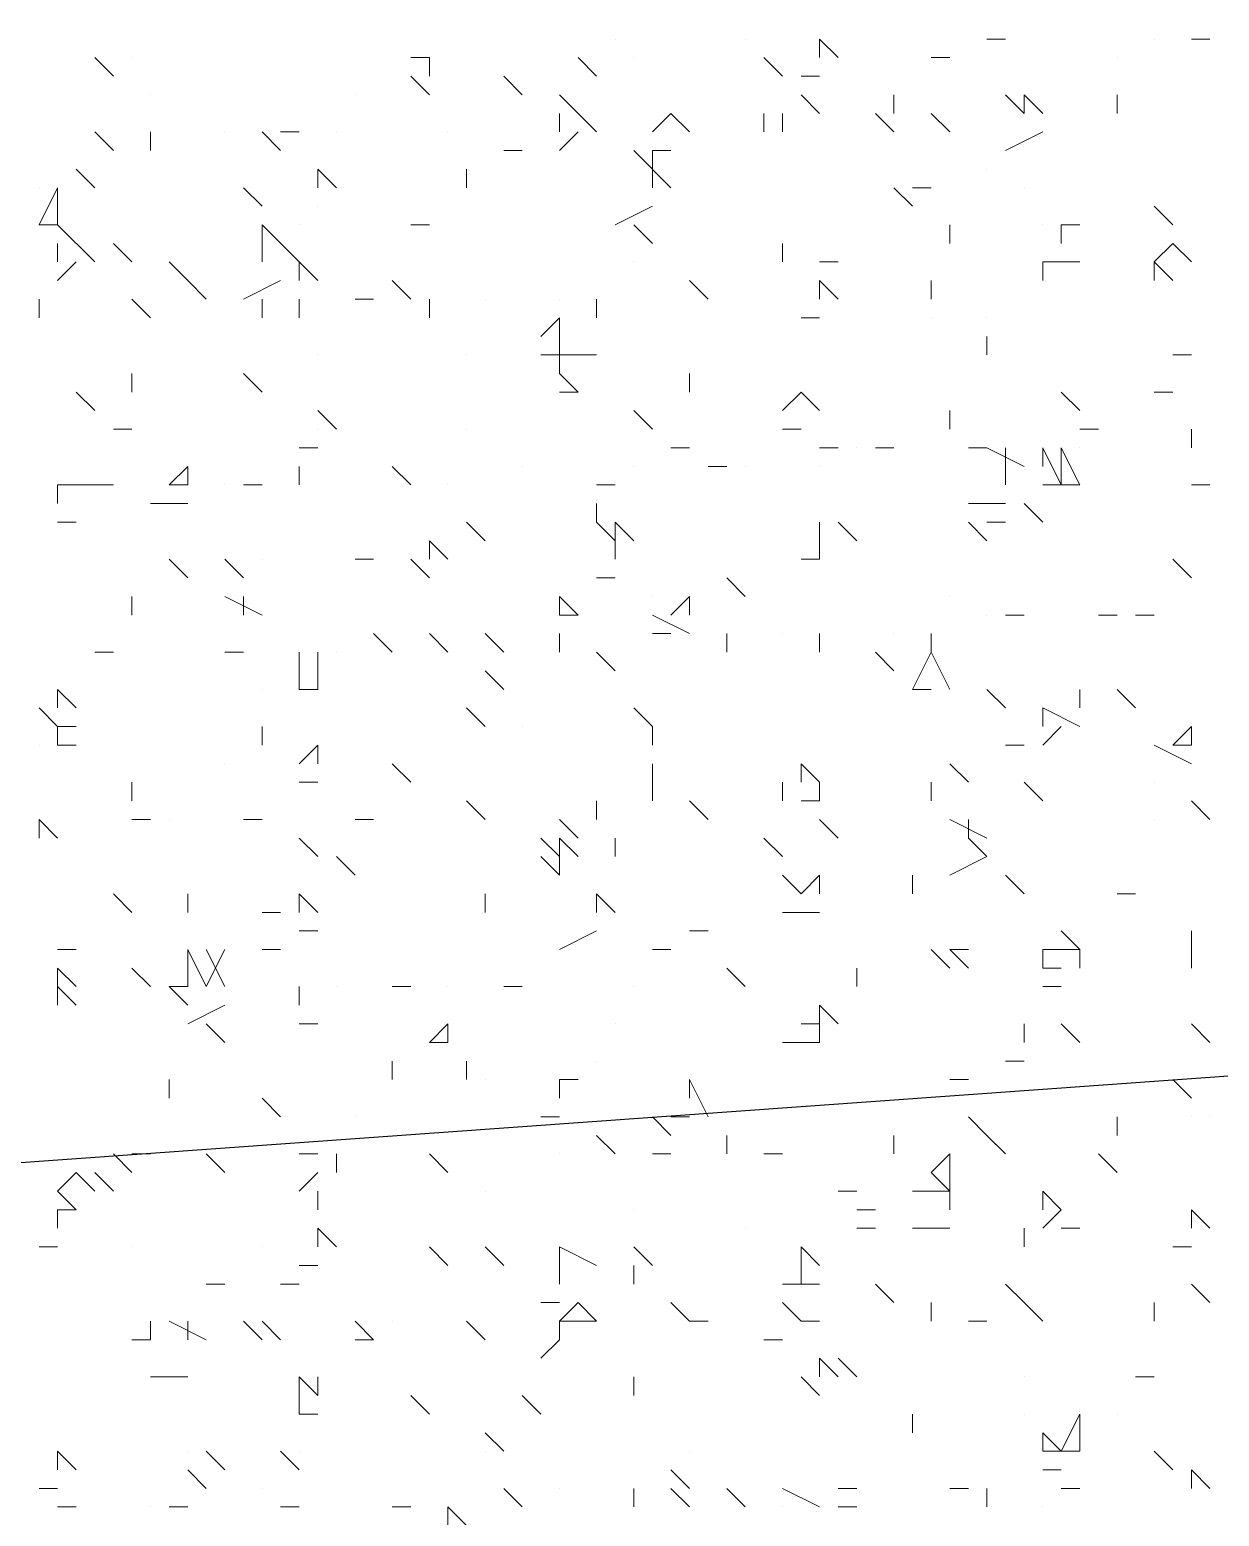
# Model space of a CAD drawing. Header units: millimetres. Extents: x 2928 to 3112, y 1220 to 1280.
# Drawn here: x 3000.4072 to 3000.6205, y 1262.4689 to 1262.7356 of the extents above; entities that cross this region are included whole.
import ezdxf

# ---------------------------------------------------------------- set-up
doc = ezdxf.new("R2010")
doc.units = ezdxf.units.MM

msp = doc.modelspace()

# ---------------------------------------------------------------- linework, layer by layer
at = {"color": 253, "linetype": 'Continuous', "lineweight": -2, "true_color": 0x9a9a9a}
msp.add_lwpolyline([(3000.56216, 1266.40731), (2999.63548, 1266.34065), (2999.91549, 1262.49726), (3000.8455, 1262.56393), (3001.77551, 1262.63393), (3001.49218, 1266.47398)], close=True, dxfattribs=at)
at = {"color": 92, "linetype": 'Continuous', "lineweight": 5, "true_color": 0x00b800}
for points in [[(3000.51216, 1262.73393), (3000.51216, 1262.73393)], [(3000.5355, 1262.73393), (3000.5355, 1262.73393)], [(3000.60883, 1262.73393), (3000.60883, 1262.73393)], [(3000.42549, 1262.73059), (3000.42549, 1262.73059)], [(3000.5155, 1262.73059), (3000.5155, 1262.73059)], [(3000.60216, 1262.73059), (3000.60216, 1262.73059)], [(3000.42883, 1262.72393), (3000.42883, 1262.72393)], [(3000.4655, 1262.72393), (3000.4655, 1262.72393)], [(3000.44216, 1262.71726), (3000.44216, 1262.71726)], [(3000.46216, 1262.71726), (3000.46216, 1262.71726)], [(3000.48216, 1262.71726), (3000.48216, 1262.71726)], [(3000.50883, 1262.71726), (3000.50883, 1262.71726)], [(3000.51883, 1262.71059), (3000.51883, 1262.71059)], [(3000.57883, 1262.71059), (3000.57883, 1262.71059)], [(3000.40883, 1262.70726), (3000.40883, 1262.70726)], [(3000.5655, 1262.70726), (3000.5655, 1262.70726)], [(3000.5855, 1262.70726), (3000.5855, 1262.70726)], [(3000.45883, 1262.70393), (3000.45883, 1262.70393)], [(3000.5655, 1262.70393), (3000.5655, 1262.70393)], [(3000.4555, 1262.70059), (3000.4555, 1262.70059)], [(3000.58883, 1262.70059), (3000.58883, 1262.70059)], [(3000.5155, 1262.69393), (3000.5155, 1262.69393)], [(3000.4555, 1262.68726), (3000.4555, 1262.68726)], [(3000.48883, 1262.68726), (3000.48883, 1262.68726)], [(3000.50216, 1262.68726), (3000.50216, 1262.68726)], [(3000.50883, 1262.68726), (3000.50883, 1262.68726)], [(3000.54883, 1262.68726), (3000.54883, 1262.68726)], [(3000.56883, 1262.68393), (3000.56883, 1262.68393)], [(3000.57883, 1262.68393), (3000.57883, 1262.68393)], [(3000.45883, 1262.67726), (3000.45883, 1262.67726)], [(3000.4855, 1262.67726), (3000.4855, 1262.67726)], [(3000.45883, 1262.66393), (3000.45883, 1262.66393)], [(3000.4855, 1262.66393), (3000.4855, 1262.66393)], [(3000.5555, 1262.66059), (3000.5555, 1262.66059)], [(3000.5955, 1262.66059), (3000.5955, 1262.66059)], [(3000.4955, 1262.65726), (3000.4955, 1262.65726)], [(3000.5155, 1262.65726), (3000.5155, 1262.65726)], [(3000.5355, 1262.65726), (3000.5355, 1262.65726)], [(3000.54883, 1262.65726), (3000.54883, 1262.65726)], [(3000.44216, 1262.65393), (3000.44216, 1262.65393)], [(3000.4555, 1262.65393), (3000.4555, 1262.65393)], [(3000.48216, 1262.65393), (3000.48216, 1262.65393)], [(3000.58883, 1262.65393), (3000.58883, 1262.65393)], [(3000.44883, 1262.64059), (3000.44883, 1262.64059)], [(3000.51883, 1262.63393), (3000.51883, 1262.63393)], [(3000.57216, 1262.63393), (3000.57216, 1262.63393)], [(3000.42549, 1262.63059), (3000.42549, 1262.63059)], [(3000.57883, 1262.63059), (3000.57883, 1262.63059)], [(3000.60216, 1262.63059), (3000.60216, 1262.63059)], [(3000.54216, 1262.62726), (3000.54216, 1262.62726)], [(3000.56216, 1262.62726), (3000.56216, 1262.62726)], [(3000.44216, 1262.62393), (3000.44216, 1262.62393)], [(3000.46216, 1262.62393), (3000.46216, 1262.62393)], [(3000.44883, 1262.61726), (3000.44883, 1262.61726)], [(3000.4955, 1262.61059), (3000.4955, 1262.61059)], [(3000.40883, 1262.60726), (3000.40883, 1262.60726)], [(3000.44216, 1262.60393), (3000.44216, 1262.60393)], [(3000.60883, 1262.60059), (3000.60883, 1262.60059)], [(3000.43216, 1262.59393), (3000.43216, 1262.59393)], [(3000.50216, 1262.59393), (3000.50216, 1262.59393)], [(3000.60883, 1262.59393), (3000.60883, 1262.59393)], [(3000.5255, 1262.57393), (3000.5255, 1262.57393)], [(3000.59216, 1262.57059), (3000.59216, 1262.57059)], [(3000.46216, 1262.56393), (3000.46216, 1262.56393)], [(3000.48216, 1262.56393), (3000.48216, 1262.56393)], [(3000.5155, 1262.56393), (3000.5155, 1262.56393)], [(3000.51216, 1262.55726), (3000.51216, 1262.55726)], [(3000.5455, 1262.55726), (3000.5455, 1262.55726)], [(3000.50883, 1262.55059), (3000.50883, 1262.55059)], [(3000.50883, 1262.55059), (3000.50883, 1262.55059)], [(3000.48883, 1262.54726), (3000.48883, 1262.54726)], [(3000.4655, 1262.54059), (3000.4655, 1262.54059)], [(3000.5355, 1262.54059), (3000.5355, 1262.54059)], [(3000.6155, 1262.54059), (3000.6155, 1262.54059)], [(3000.61883, 1262.54059), (3000.61883, 1262.54059)], [(3000.4555, 1262.53393), (3000.4555, 1262.53393)], [(3000.45883, 1262.53393), (3000.45883, 1262.53393)], [(3000.50216, 1262.53393), (3000.50216, 1262.53393)], [(3000.48883, 1262.52726), (3000.48883, 1262.52726)], [(3000.5155, 1262.52392), (3000.5155, 1262.52392)], [(3000.5355, 1262.52059), (3000.5355, 1262.52059)], [(3000.42549, 1262.51726), (3000.42549, 1262.51726)], [(3000.44883, 1262.51726), (3000.44883, 1262.51726)], [(3000.47216, 1262.50392), (3000.47216, 1262.50392)], [(3000.43216, 1262.49392), (3000.43216, 1262.49392)], [(3000.5855, 1262.49392), (3000.5855, 1262.49392)], [(3000.5855, 1262.48726), (3000.5855, 1262.48726)], [(3000.60216, 1262.48726), (3000.60216, 1262.48726)], [(3000.4355, 1262.48059), (3000.4355, 1262.48059)], [(3000.4555, 1262.48059), (3000.4555, 1262.48059)], [(3000.48883, 1262.48059), (3000.48883, 1262.48059)], [(3000.5255, 1262.48059), (3000.5255, 1262.48059)], [(3000.41216, 1262.47392), (3000.41216, 1262.47392)], [(3000.44883, 1262.47392), (3000.44883, 1262.47392)], [(3000.50216, 1262.47392), (3000.50216, 1262.47392)], [(3000.42883, 1262.47059), (3000.42883, 1262.47059)], [(3000.54216, 1262.47059), (3000.54216, 1262.47059)], [(3000.58883, 1262.47059), (3000.58883, 1262.47059)]]:
    msp.add_lwpolyline(points, close=True, dxfattribs=at)
for points in [[(3000.54883, 1262.73393), (3000.55216, 1262.73059), (3000.55216, 1262.73059)], [(3000.54883, 1262.73393), (3000.54883, 1262.73059), (3000.54883, 1262.73059)], [(3000.58216, 1262.73393), (3000.57883, 1262.73393), (3000.57883, 1262.73393)], [(3000.61883, 1262.73393), (3000.6155, 1262.73393), (3000.6155, 1262.73393)], [(3000.42216, 1262.72726), (3000.41883, 1262.73059), (3000.41883, 1262.73059)], [(3000.47883, 1262.73059), (3000.4755, 1262.73059), (3000.4755, 1262.73059)], [(3000.47883, 1262.73059), (3000.47883, 1262.72726), (3000.47883, 1262.72726)], [(3000.50883, 1262.72726), (3000.5055, 1262.73059), (3000.5055, 1262.73059)], [(3000.54216, 1262.72726), (3000.53883, 1262.73059), (3000.53883, 1262.73059)], [(3000.57216, 1262.73059), (3000.56883, 1262.73059), (3000.56883, 1262.73059)], [(3000.4755, 1262.72726), (3000.47883, 1262.72393), (3000.47883, 1262.72393)], [(3000.4955, 1262.72393), (3000.49216, 1262.72726), (3000.49216, 1262.72726)], [(3000.5455, 1262.72726), (3000.54883, 1262.72726), (3000.54883, 1262.72726)], [(3000.50216, 1262.72393), (3000.50883, 1262.71726), (3000.50883, 1262.71726)], [(3000.54883, 1262.72059), (3000.5455, 1262.72393), (3000.5455, 1262.72393)], [(3000.56216, 1262.72059), (3000.56216, 1262.72393), (3000.56216, 1262.72393)], [(3000.5855, 1262.72059), (3000.58216, 1262.72393), (3000.58216, 1262.72393)], [(3000.5855, 1262.72393), (3000.58883, 1262.72059), (3000.58883, 1262.72059)], [(3000.5855, 1262.72393), (3000.5855, 1262.72059), (3000.5855, 1262.72059)], [(3000.60216, 1262.72059), (3000.60216, 1262.72393), (3000.60216, 1262.72393)], [(3000.50216, 1262.72059), (3000.50216, 1262.71726), (3000.50216, 1262.71726)], [(3000.50216, 1262.71726), (3000.50216, 1262.72059), (3000.50216, 1262.72059)], [(3000.52216, 1262.72059), (3000.51883, 1262.71726), (3000.51883, 1262.71726)], [(3000.52216, 1262.72059), (3000.5255, 1262.71726), (3000.5255, 1262.71726)], [(3000.5255, 1262.71726), (3000.52216, 1262.72059), (3000.52216, 1262.72059)], [(3000.53883, 1262.71726), (3000.53883, 1262.72059), (3000.53883, 1262.72059)], [(3000.54216, 1262.71726), (3000.54216, 1262.72059), (3000.54216, 1262.72059)], [(3000.56216, 1262.71726), (3000.55883, 1262.72059), (3000.55883, 1262.72059)], [(3000.57216, 1262.71726), (3000.56883, 1262.72059), (3000.56883, 1262.72059)], [(3000.42216, 1262.71393), (3000.41883, 1262.71726), (3000.41883, 1262.71726)], [(3000.42883, 1262.71393), (3000.42883, 1262.71726), (3000.42883, 1262.71726)], [(3000.45216, 1262.71393), (3000.44883, 1262.71726), (3000.44883, 1262.71726)], [(3000.4555, 1262.71726), (3000.45216, 1262.71726), (3000.45216, 1262.71726)], [(3000.50216, 1262.71393), (3000.5055, 1262.71726), (3000.5055, 1262.71726)], [(3000.58216, 1262.71393), (3000.58883, 1262.71726), (3000.58883, 1262.71726)], [(3000.4955, 1262.71393), (3000.49216, 1262.71393), (3000.49216, 1262.71393)], [(3000.5155, 1262.71393), (3000.52216, 1262.70726), (3000.52216, 1262.70726)], [(3000.51883, 1262.71393), (3000.51883, 1262.70726), (3000.51883, 1262.70726)], [(3000.51883, 1262.71393), (3000.52216, 1262.71393), (3000.52216, 1262.71393)], [(3000.41883, 1262.70726), (3000.41549, 1262.71059), (3000.41549, 1262.71059)], [(3000.45883, 1262.71059), (3000.46216, 1262.70726), (3000.46216, 1262.70726)], [(3000.45883, 1262.71059), (3000.45883, 1262.70726), (3000.45883, 1262.70726)], [(3000.4855, 1262.70726), (3000.4855, 1262.71059), (3000.4855, 1262.71059)], [(3000.41216, 1262.70726), (3000.40883, 1262.70059), (3000.40883, 1262.70059)], [(3000.41216, 1262.70726), (3000.41216, 1262.70059), (3000.41216, 1262.70059)], [(3000.44883, 1262.70393), (3000.4455, 1262.70726), (3000.4455, 1262.70726)], [(3000.5655, 1262.70393), (3000.56216, 1262.70726), (3000.56216, 1262.70726)], [(3000.5655, 1262.70726), (3000.56883, 1262.70726), (3000.56883, 1262.70726)], [(3000.51216, 1262.70059), (3000.51883, 1262.70393), (3000.51883, 1262.70393)], [(3000.61216, 1262.70059), (3000.60883, 1262.70393), (3000.60883, 1262.70393)], [(3000.40883, 1262.70059), (3000.41216, 1262.70059), (3000.41216, 1262.70059)], [(3000.41216, 1262.70059), (3000.41883, 1262.69393), (3000.41883, 1262.69393)], [(3000.44883, 1262.70059), (3000.4555, 1262.69393), (3000.4555, 1262.69393)], [(3000.44883, 1262.70059), (3000.44883, 1262.69393), (3000.44883, 1262.69393)], [(3000.47883, 1262.70059), (3000.4755, 1262.70059), (3000.4755, 1262.70059)], [(3000.51883, 1262.69726), (3000.5155, 1262.70059), (3000.5155, 1262.70059)], [(3000.57216, 1262.69726), (3000.57216, 1262.70059), (3000.57216, 1262.70059)], [(3000.59216, 1262.70059), (3000.5955, 1262.70059), (3000.5955, 1262.70059)], [(3000.59216, 1262.70059), (3000.59216, 1262.69726), (3000.59216, 1262.69726)], [(3000.41216, 1262.69726), (3000.41216, 1262.69393), (3000.41216, 1262.69393)], [(3000.42549, 1262.69393), (3000.42216, 1262.69726), (3000.42216, 1262.69726)], [(3000.54216, 1262.69393), (3000.54216, 1262.69726), (3000.54216, 1262.69726)], [(3000.61216, 1262.69726), (3000.60883, 1262.69393), (3000.60883, 1262.69393)], [(3000.61216, 1262.69726), (3000.6155, 1262.69393), (3000.6155, 1262.69393)], [(3000.41216, 1262.69059), (3000.41549, 1262.69393), (3000.41549, 1262.69393)], [(3000.4355, 1262.69059), (3000.43216, 1262.69393), (3000.43216, 1262.69393)], [(3000.4555, 1262.69393), (3000.45883, 1262.69059), (3000.45883, 1262.69059)], [(3000.4555, 1262.69393), (3000.4555, 1262.69059), (3000.4555, 1262.69059)], [(3000.55216, 1262.69393), (3000.54883, 1262.69393), (3000.54883, 1262.69393)], [(3000.58883, 1262.69393), (3000.5955, 1262.69393), (3000.5955, 1262.69393)], [(3000.58883, 1262.69059), (3000.58883, 1262.69393), (3000.58883, 1262.69393)], [(3000.58883, 1262.69059), (3000.58883, 1262.69393), (3000.58883, 1262.69393)], [(3000.60883, 1262.69393), (3000.61216, 1262.69059), (3000.61216, 1262.69059)], [(3000.60883, 1262.69059), (3000.60883, 1262.69393), (3000.60883, 1262.69393)], [(3000.61216, 1262.69059), (3000.60883, 1262.69393), (3000.60883, 1262.69393)], [(3000.43883, 1262.68726), (3000.4355, 1262.69059), (3000.4355, 1262.69059)], [(3000.4455, 1262.68726), (3000.45216, 1262.69059), (3000.45216, 1262.69059)], [(3000.4755, 1262.68726), (3000.47216, 1262.69059), (3000.47216, 1262.69059)], [(3000.52883, 1262.68726), (3000.5255, 1262.69059), (3000.5255, 1262.69059)], [(3000.54883, 1262.69059), (3000.55216, 1262.68726), (3000.55216, 1262.68726)], [(3000.54883, 1262.68726), (3000.54883, 1262.69059), (3000.54883, 1262.69059)], [(3000.54883, 1262.68726), (3000.54883, 1262.69059), (3000.54883, 1262.69059)], [(3000.56883, 1262.68726), (3000.56883, 1262.69059), (3000.56883, 1262.69059)], [(3000.40883, 1262.68393), (3000.40883, 1262.68726), (3000.40883, 1262.68726)], [(3000.42883, 1262.68393), (3000.42549, 1262.68726), (3000.42549, 1262.68726)], [(3000.44883, 1262.68393), (3000.44883, 1262.68726), (3000.44883, 1262.68726)], [(3000.4555, 1262.68393), (3000.4555, 1262.68726), (3000.4555, 1262.68726)], [(3000.46883, 1262.68726), (3000.4655, 1262.68726), (3000.4655, 1262.68726)], [(3000.47883, 1262.68393), (3000.47883, 1262.68726), (3000.47883, 1262.68726)], [(3000.50883, 1262.68393), (3000.50883, 1262.68726), (3000.50883, 1262.68726)], [(3000.50216, 1262.68393), (3000.49883, 1262.68059), (3000.49883, 1262.68059)], [(3000.50216, 1262.68393), (3000.50216, 1262.67726), (3000.50216, 1262.67726)], [(3000.5455, 1262.68393), (3000.54883, 1262.68393), (3000.54883, 1262.68393)], [(3000.50216, 1262.67726), (3000.50216, 1262.68059), (3000.50216, 1262.68059)], [(3000.57883, 1262.67726), (3000.57883, 1262.68059), (3000.57883, 1262.68059)], [(3000.49883, 1262.67726), (3000.50216, 1262.67726), (3000.50216, 1262.67726)], [(3000.50216, 1262.67726), (3000.50883, 1262.67726), (3000.50883, 1262.67726)], [(3000.50216, 1262.67726), (3000.50216, 1262.67393), (3000.50216, 1262.67393)], [(3000.6155, 1262.67726), (3000.61216, 1262.67726), (3000.61216, 1262.67726)], [(3000.42549, 1262.67059), (3000.42549, 1262.67393), (3000.42549, 1262.67393)], [(3000.44883, 1262.67059), (3000.4455, 1262.67393), (3000.4455, 1262.67393)], [(3000.5055, 1262.67059), (3000.50216, 1262.67393), (3000.50216, 1262.67393)], [(3000.5255, 1262.67059), (3000.5255, 1262.67393), (3000.5255, 1262.67393)], [(3000.41883, 1262.66726), (3000.41549, 1262.67059), (3000.41549, 1262.67059)], [(3000.50216, 1262.67059), (3000.5055, 1262.67059), (3000.5055, 1262.67059)], [(3000.5455, 1262.67059), (3000.54216, 1262.66726), (3000.54216, 1262.66726)], [(3000.5455, 1262.67059), (3000.54883, 1262.66726), (3000.54883, 1262.66726)], [(3000.5955, 1262.66726), (3000.59216, 1262.67059), (3000.59216, 1262.67059)], [(3000.61216, 1262.67059), (3000.60883, 1262.67059), (3000.60883, 1262.67059)], [(3000.45883, 1262.66726), (3000.46216, 1262.66393), (3000.46216, 1262.66393)], [(3000.51883, 1262.66393), (3000.5155, 1262.66726), (3000.5155, 1262.66726)], [(3000.57216, 1262.66393), (3000.57216, 1262.66726), (3000.57216, 1262.66726)], [(3000.42549, 1262.66393), (3000.42216, 1262.66393), (3000.42216, 1262.66393)], [(3000.54216, 1262.66393), (3000.5455, 1262.66393), (3000.5455, 1262.66393)], [(3000.59883, 1262.66393), (3000.5955, 1262.66393), (3000.5955, 1262.66393)], [(3000.6155, 1262.66059), (3000.6155, 1262.66393), (3000.6155, 1262.66393)], [(3000.4555, 1262.66059), (3000.45883, 1262.66059), (3000.45883, 1262.66059)], [(3000.5255, 1262.66059), (3000.52216, 1262.66059), (3000.52216, 1262.66059)], [(3000.55216, 1262.66059), (3000.54883, 1262.66059), (3000.54883, 1262.66059)], [(3000.56216, 1262.66059), (3000.55883, 1262.66059), (3000.55883, 1262.66059)], [(3000.57883, 1262.66059), (3000.5755, 1262.66059), (3000.5755, 1262.66059)], [(3000.57883, 1262.66059), (3000.5855, 1262.65726), (3000.5855, 1262.65726)], [(3000.58216, 1262.66059), (3000.58216, 1262.65393), (3000.58216, 1262.65393)], [(3000.58883, 1262.66059), (3000.59216, 1262.65393), (3000.59216, 1262.65393)], [(3000.58883, 1262.66059), (3000.58883, 1262.65726), (3000.58883, 1262.65726)], [(3000.59216, 1262.66059), (3000.5955, 1262.65393), (3000.5955, 1262.65393)], [(3000.59216, 1262.66059), (3000.59216, 1262.65393), (3000.59216, 1262.65393)], [(3000.4355, 1262.65726), (3000.43216, 1262.65393), (3000.43216, 1262.65393)], [(3000.4355, 1262.65726), (3000.4355, 1262.65393), (3000.4355, 1262.65393)], [(3000.4555, 1262.65393), (3000.4555, 1262.65726), (3000.4555, 1262.65726)], [(3000.4755, 1262.65393), (3000.47216, 1262.65726), (3000.47216, 1262.65726)], [(3000.53216, 1262.65726), (3000.52883, 1262.65726), (3000.52883, 1262.65726)], [(3000.41216, 1262.65393), (3000.41883, 1262.65393), (3000.41883, 1262.65393)], [(3000.41216, 1262.65393), (3000.41216, 1262.65059), (3000.41216, 1262.65059)], [(3000.41549, 1262.65393), (3000.41216, 1262.65393), (3000.41216, 1262.65393)], [(3000.42216, 1262.65393), (3000.41883, 1262.65393), (3000.41883, 1262.65393)], [(3000.4355, 1262.65393), (3000.43216, 1262.65393), (3000.43216, 1262.65393)], [(3000.44883, 1262.65393), (3000.4455, 1262.65393), (3000.4455, 1262.65393)], [(3000.51216, 1262.65393), (3000.50883, 1262.65393), (3000.50883, 1262.65393)], [(3000.58883, 1262.65393), (3000.5955, 1262.65393), (3000.5955, 1262.65393)], [(3000.61883, 1262.65393), (3000.6155, 1262.65393), (3000.6155, 1262.65393)], [(3000.42883, 1262.65059), (3000.4355, 1262.65059), (3000.4355, 1262.65059)], [(3000.50883, 1262.64726), (3000.50883, 1262.65059), (3000.50883, 1262.65059)], [(3000.5755, 1262.65059), (3000.58216, 1262.65059), (3000.58216, 1262.65059)], [(3000.58883, 1262.64726), (3000.5855, 1262.65059), (3000.5855, 1262.65059)], [(3000.41216, 1262.64726), (3000.41549, 1262.64726), (3000.41549, 1262.64726)], [(3000.48883, 1262.64393), (3000.4855, 1262.64726), (3000.4855, 1262.64726)], [(3000.51216, 1262.64393), (3000.50883, 1262.64726), (3000.50883, 1262.64726)], [(3000.51216, 1262.64726), (3000.5155, 1262.64393), (3000.5155, 1262.64393)], [(3000.51216, 1262.64726), (3000.51216, 1262.64059), (3000.51216, 1262.64059)], [(3000.54883, 1262.64726), (3000.54883, 1262.64393), (3000.54883, 1262.64393)], [(3000.54883, 1262.64726), (3000.54883, 1262.64059), (3000.54883, 1262.64059)], [(3000.5555, 1262.64393), (3000.55216, 1262.64726), (3000.55216, 1262.64726)], [(3000.57883, 1262.64393), (3000.5755, 1262.64726), (3000.5755, 1262.64726)], [(3000.58216, 1262.64726), (3000.57883, 1262.64726), (3000.57883, 1262.64726)], [(3000.47883, 1262.64393), (3000.48216, 1262.64059), (3000.48216, 1262.64059)], [(3000.47883, 1262.64393), (3000.47883, 1262.64059), (3000.47883, 1262.64059)], [(3000.4355, 1262.63726), (3000.43216, 1262.64059), (3000.43216, 1262.64059)], [(3000.4455, 1262.63726), (3000.44216, 1262.64059), (3000.44216, 1262.64059)], [(3000.46883, 1262.64059), (3000.4655, 1262.64059), (3000.4655, 1262.64059)], [(3000.4755, 1262.64059), (3000.47883, 1262.63726), (3000.47883, 1262.63726)], [(3000.5455, 1262.64059), (3000.54883, 1262.64059), (3000.54883, 1262.64059)], [(3000.6155, 1262.63726), (3000.61216, 1262.64059), (3000.61216, 1262.64059)], [(3000.50883, 1262.63726), (3000.51216, 1262.63726), (3000.51216, 1262.63726)], [(3000.5355, 1262.63393), (3000.53216, 1262.63726), (3000.53216, 1262.63726)], [(3000.42549, 1262.63059), (3000.42549, 1262.63393), (3000.42549, 1262.63393)], [(3000.44216, 1262.63393), (3000.44883, 1262.63059), (3000.44883, 1262.63059)], [(3000.4455, 1262.63393), (3000.4455, 1262.63059), (3000.4455, 1262.63059)], [(3000.50216, 1262.63393), (3000.5055, 1262.63059), (3000.5055, 1262.63059)], [(3000.50216, 1262.63393), (3000.50216, 1262.63059), (3000.50216, 1262.63059)], [(3000.5255, 1262.63393), (3000.52216, 1262.63059), (3000.52216, 1262.63059)], [(3000.5255, 1262.63393), (3000.5255, 1262.63059), (3000.5255, 1262.63059)], [(3000.50216, 1262.63059), (3000.5055, 1262.63059), (3000.5055, 1262.63059)], [(3000.51883, 1262.63059), (3000.5255, 1262.62726), (3000.5255, 1262.62726)], [(3000.5855, 1262.63059), (3000.58216, 1262.63059), (3000.58216, 1262.63059)], [(3000.60216, 1262.63059), (3000.59883, 1262.63059), (3000.59883, 1262.63059)], [(3000.60883, 1262.63059), (3000.6055, 1262.63059), (3000.6055, 1262.63059)], [(3000.47216, 1262.62393), (3000.46883, 1262.62726), (3000.46883, 1262.62726)], [(3000.48216, 1262.62393), (3000.47883, 1262.62726), (3000.47883, 1262.62726)], [(3000.49216, 1262.62393), (3000.48883, 1262.62726), (3000.48883, 1262.62726)], [(3000.50216, 1262.62393), (3000.50216, 1262.62726), (3000.50216, 1262.62726)], [(3000.52216, 1262.62726), (3000.51883, 1262.62726), (3000.51883, 1262.62726)], [(3000.53216, 1262.62393), (3000.53216, 1262.62726), (3000.53216, 1262.62726)], [(3000.54883, 1262.62393), (3000.54883, 1262.62726), (3000.54883, 1262.62726)], [(3000.56883, 1262.62393), (3000.56883, 1262.62726), (3000.56883, 1262.62726)], [(3000.42216, 1262.62393), (3000.41883, 1262.62393), (3000.41883, 1262.62393)], [(3000.44216, 1262.62393), (3000.4455, 1262.62393), (3000.4455, 1262.62393)], [(3000.4555, 1262.62059), (3000.4555, 1262.62393), (3000.4555, 1262.62393)], [(3000.45883, 1262.62393), (3000.45883, 1262.62059), (3000.45883, 1262.62059)], [(3000.45883, 1262.62393), (3000.45883, 1262.61726), (3000.45883, 1262.61726)], [(3000.51216, 1262.62059), (3000.50883, 1262.62393), (3000.50883, 1262.62393)], [(3000.56216, 1262.62059), (3000.55883, 1262.62393), (3000.55883, 1262.62393)], [(3000.56883, 1262.62393), (3000.5655, 1262.61726), (3000.5655, 1262.61726)], [(3000.56883, 1262.62393), (3000.57216, 1262.61726), (3000.57216, 1262.61726)], [(3000.4555, 1262.61726), (3000.4555, 1262.62059), (3000.4555, 1262.62059)], [(3000.49216, 1262.61726), (3000.48883, 1262.62059), (3000.48883, 1262.62059)], [(3000.41216, 1262.61726), (3000.41549, 1262.61393), (3000.41549, 1262.61393)], [(3000.41216, 1262.61726), (3000.41216, 1262.61393), (3000.41216, 1262.61393)], [(3000.41549, 1262.61393), (3000.41216, 1262.61726), (3000.41216, 1262.61726)], [(3000.4555, 1262.61726), (3000.45883, 1262.61726), (3000.45883, 1262.61726)], [(3000.5655, 1262.61726), (3000.56883, 1262.61726), (3000.56883, 1262.61726)], [(3000.58216, 1262.61393), (3000.57883, 1262.61726), (3000.57883, 1262.61726)], [(3000.5955, 1262.61393), (3000.5955, 1262.61726), (3000.5955, 1262.61726)], [(3000.6055, 1262.61393), (3000.60216, 1262.61726), (3000.60216, 1262.61726)], [(3000.40883, 1262.61393), (3000.41216, 1262.61059), (3000.41216, 1262.61059)], [(3000.48883, 1262.61059), (3000.4855, 1262.61393), (3000.4855, 1262.61393)], [(3000.51883, 1262.61059), (3000.5155, 1262.61393), (3000.5155, 1262.61393)], [(3000.58883, 1262.61393), (3000.5955, 1262.61059), (3000.5955, 1262.61059)], [(3000.58883, 1262.61393), (3000.58883, 1262.61059), (3000.58883, 1262.61059)], [(3000.41216, 1262.61059), (3000.41549, 1262.61059), (3000.41549, 1262.61059)], [(3000.41216, 1262.61059), (3000.41216, 1262.60726), (3000.41216, 1262.60726)], [(3000.44883, 1262.60726), (3000.44883, 1262.61059), (3000.44883, 1262.61059)], [(3000.51883, 1262.60726), (3000.51883, 1262.61059), (3000.51883, 1262.61059)], [(3000.58883, 1262.60726), (3000.59216, 1262.61059), (3000.59216, 1262.61059)], [(3000.6155, 1262.61059), (3000.61216, 1262.60726), (3000.61216, 1262.60726)], [(3000.6155, 1262.61059), (3000.6155, 1262.60726), (3000.6155, 1262.60726)], [(3000.41216, 1262.60726), (3000.41549, 1262.60726), (3000.41549, 1262.60726)], [(3000.45883, 1262.60726), (3000.4555, 1262.60393), (3000.4555, 1262.60393)], [(3000.45883, 1262.60726), (3000.45883, 1262.60393), (3000.45883, 1262.60393)], [(3000.5855, 1262.60726), (3000.58216, 1262.60726), (3000.58216, 1262.60726)], [(3000.60883, 1262.60726), (3000.6155, 1262.60393), (3000.6155, 1262.60393)], [(3000.6155, 1262.60726), (3000.61216, 1262.60726), (3000.61216, 1262.60726)], [(3000.4755, 1262.60059), (3000.47216, 1262.60393), (3000.47216, 1262.60393)], [(3000.51883, 1262.60059), (3000.51883, 1262.60393), (3000.51883, 1262.60393)], [(3000.5455, 1262.60393), (3000.54883, 1262.60059), (3000.54883, 1262.60059)], [(3000.5455, 1262.60393), (3000.5455, 1262.60059), (3000.5455, 1262.60059)], [(3000.5755, 1262.60059), (3000.57216, 1262.60393), (3000.57216, 1262.60393)], [(3000.42549, 1262.59726), (3000.42549, 1262.60059), (3000.42549, 1262.60059)], [(3000.4555, 1262.60059), (3000.45883, 1262.60059), (3000.45883, 1262.60059)], [(3000.51883, 1262.59726), (3000.51883, 1262.60059), (3000.51883, 1262.60059)], [(3000.54216, 1262.59726), (3000.54216, 1262.60059), (3000.54216, 1262.60059)], [(3000.54883, 1262.59726), (3000.54883, 1262.60059), (3000.54883, 1262.60059)], [(3000.56883, 1262.59726), (3000.56883, 1262.60059), (3000.56883, 1262.60059)], [(3000.58883, 1262.59726), (3000.5855, 1262.60059), (3000.5855, 1262.60059)], [(3000.48883, 1262.59393), (3000.4855, 1262.59726), (3000.4855, 1262.59726)], [(3000.50883, 1262.59393), (3000.50883, 1262.59726), (3000.50883, 1262.59726)], [(3000.52883, 1262.59393), (3000.5255, 1262.59726), (3000.5255, 1262.59726)], [(3000.5455, 1262.59726), (3000.54883, 1262.59726), (3000.54883, 1262.59726)], [(3000.61883, 1262.59393), (3000.6155, 1262.59726), (3000.6155, 1262.59726)], [(3000.40883, 1262.59059), (3000.40883, 1262.59393), (3000.40883, 1262.59393)], [(3000.41216, 1262.59059), (3000.40883, 1262.59393), (3000.40883, 1262.59393)], [(3000.42883, 1262.59393), (3000.42549, 1262.59393), (3000.42549, 1262.59393)], [(3000.44883, 1262.59393), (3000.4455, 1262.59393), (3000.4455, 1262.59393)], [(3000.46883, 1262.59393), (3000.4655, 1262.59393), (3000.4655, 1262.59393)], [(3000.50216, 1262.59393), (3000.5055, 1262.59059), (3000.5055, 1262.59059)], [(3000.55216, 1262.59059), (3000.54883, 1262.59393), (3000.54883, 1262.59393)], [(3000.57216, 1262.59393), (3000.57883, 1262.59059), (3000.57883, 1262.59059)], [(3000.5755, 1262.59393), (3000.5755, 1262.59059), (3000.5755, 1262.59059)], [(3000.45883, 1262.58726), (3000.4555, 1262.59059), (3000.4555, 1262.59059)], [(3000.49883, 1262.59059), (3000.50216, 1262.58726), (3000.50216, 1262.58726)], [(3000.50216, 1262.58726), (3000.49883, 1262.59059), (3000.49883, 1262.59059)], [(3000.50216, 1262.59059), (3000.5055, 1262.58726), (3000.5055, 1262.58726)], [(3000.50216, 1262.59059), (3000.50216, 1262.58726), (3000.50216, 1262.58726)], [(3000.51216, 1262.58726), (3000.51216, 1262.59059), (3000.51216, 1262.59059)], [(3000.54216, 1262.58726), (3000.53883, 1262.59059), (3000.53883, 1262.59059)], [(3000.57883, 1262.58726), (3000.5755, 1262.59059), (3000.5755, 1262.59059)], [(3000.4655, 1262.58393), (3000.46216, 1262.58726), (3000.46216, 1262.58726)], [(3000.50216, 1262.58393), (3000.49883, 1262.58726), (3000.49883, 1262.58726)], [(3000.50216, 1262.58393), (3000.50216, 1262.58726), (3000.50216, 1262.58726)], [(3000.57216, 1262.58393), (3000.57883, 1262.58726), (3000.57883, 1262.58726)], [(3000.5455, 1262.58059), (3000.54216, 1262.58393), (3000.54216, 1262.58393)], [(3000.54883, 1262.58393), (3000.5455, 1262.58059), (3000.5455, 1262.58059)], [(3000.54883, 1262.58393), (3000.54883, 1262.58059), (3000.54883, 1262.58059)], [(3000.5655, 1262.58059), (3000.5655, 1262.58393), (3000.5655, 1262.58393)], [(3000.5855, 1262.58059), (3000.58216, 1262.58393), (3000.58216, 1262.58393)], [(3000.42549, 1262.57726), (3000.42216, 1262.58059), (3000.42216, 1262.58059)], [(3000.4355, 1262.57726), (3000.4355, 1262.58059), (3000.4355, 1262.58059)], [(3000.4555, 1262.58059), (3000.45883, 1262.57726), (3000.45883, 1262.57726)], [(3000.4555, 1262.58059), (3000.4555, 1262.57726), (3000.4555, 1262.57726)], [(3000.45883, 1262.57726), (3000.4555, 1262.58059), (3000.4555, 1262.58059)], [(3000.48883, 1262.57726), (3000.48883, 1262.58059), (3000.48883, 1262.58059)], [(3000.50883, 1262.58059), (3000.51216, 1262.57726), (3000.51216, 1262.57726)], [(3000.50883, 1262.58059), (3000.50883, 1262.57726), (3000.50883, 1262.57726)], [(3000.6055, 1262.58059), (3000.60216, 1262.58059), (3000.60216, 1262.58059)], [(3000.45216, 1262.57726), (3000.44883, 1262.57726), (3000.44883, 1262.57726)], [(3000.54216, 1262.57726), (3000.54883, 1262.57726), (3000.54883, 1262.57726)], [(3000.4555, 1262.57393), (3000.45883, 1262.57393), (3000.45883, 1262.57393)], [(3000.50216, 1262.57059), (3000.50883, 1262.57393), (3000.50883, 1262.57393)], [(3000.52883, 1262.57393), (3000.5255, 1262.57393), (3000.5255, 1262.57393)], [(3000.59216, 1262.57393), (3000.5955, 1262.57059), (3000.5955, 1262.57059)], [(3000.6155, 1262.57059), (3000.6155, 1262.57393), (3000.6155, 1262.57393)], [(3000.41549, 1262.57059), (3000.41216, 1262.57059), (3000.41216, 1262.57059)], [(3000.4355, 1262.57059), (3000.43883, 1262.56393), (3000.43883, 1262.56393)], [(3000.4355, 1262.57059), (3000.4355, 1262.56393), (3000.4355, 1262.56393)], [(3000.43883, 1262.57059), (3000.44216, 1262.56393), (3000.44216, 1262.56393)], [(3000.44216, 1262.57059), (3000.43883, 1262.56393), (3000.43883, 1262.56393)], [(3000.45216, 1262.57059), (3000.44883, 1262.57059), (3000.44883, 1262.57059)], [(3000.52216, 1262.57059), (3000.51883, 1262.57059), (3000.51883, 1262.57059)], [(3000.57216, 1262.56726), (3000.56883, 1262.57059), (3000.56883, 1262.57059)], [(3000.5755, 1262.56726), (3000.57216, 1262.57059), (3000.57216, 1262.57059)], [(3000.5755, 1262.57059), (3000.57216, 1262.57059), (3000.57216, 1262.57059)], [(3000.58883, 1262.57059), (3000.5955, 1262.57059), (3000.5955, 1262.57059)], [(3000.58883, 1262.57059), (3000.58883, 1262.56726), (3000.58883, 1262.56726)], [(3000.59216, 1262.57059), (3000.58883, 1262.57059), (3000.58883, 1262.57059)], [(3000.5955, 1262.56726), (3000.5955, 1262.57059), (3000.5955, 1262.57059)], [(3000.6155, 1262.56726), (3000.6155, 1262.57059), (3000.6155, 1262.57059)], [(3000.41216, 1262.56726), (3000.41549, 1262.56393), (3000.41549, 1262.56393)], [(3000.41216, 1262.56726), (3000.41216, 1262.56393), (3000.41216, 1262.56393)], [(3000.42883, 1262.56393), (3000.42549, 1262.56726), (3000.42549, 1262.56726)], [(3000.5355, 1262.56393), (3000.53216, 1262.56726), (3000.53216, 1262.56726)], [(3000.5555, 1262.56393), (3000.5555, 1262.56726), (3000.5555, 1262.56726)], [(3000.58883, 1262.56726), (3000.59216, 1262.56726), (3000.59216, 1262.56726)], [(3000.41216, 1262.56059), (3000.41216, 1262.56393), (3000.41216, 1262.56393)], [(3000.41549, 1262.56059), (3000.41216, 1262.56393), (3000.41216, 1262.56393)], [(3000.43216, 1262.56393), (3000.4355, 1262.56393), (3000.4355, 1262.56393)], [(3000.4355, 1262.56059), (3000.43216, 1262.56393), (3000.43216, 1262.56393)], [(3000.4555, 1262.56059), (3000.4555, 1262.56393), (3000.4555, 1262.56393)], [(3000.4755, 1262.56393), (3000.47216, 1262.56393), (3000.47216, 1262.56393)], [(3000.4955, 1262.56393), (3000.49216, 1262.56393), (3000.49216, 1262.56393)], [(3000.58883, 1262.56393), (3000.59216, 1262.56393), (3000.59216, 1262.56393)], [(3000.4355, 1262.55726), (3000.44216, 1262.56059), (3000.44216, 1262.56059)], [(3000.54883, 1262.55726), (3000.54883, 1262.56059), (3000.54883, 1262.56059)], [(3000.55216, 1262.55726), (3000.54883, 1262.56059), (3000.54883, 1262.56059)], [(3000.44216, 1262.55393), (3000.43883, 1262.55726), (3000.43883, 1262.55726)], [(3000.45883, 1262.55726), (3000.4555, 1262.55726), (3000.4555, 1262.55726)], [(3000.48216, 1262.55726), (3000.47883, 1262.55393), (3000.47883, 1262.55393)], [(3000.48216, 1262.55726), (3000.48216, 1262.55393), (3000.48216, 1262.55393)], [(3000.5455, 1262.55726), (3000.54883, 1262.55726), (3000.54883, 1262.55726)], [(3000.54883, 1262.55393), (3000.54883, 1262.55726), (3000.54883, 1262.55726)], [(3000.5855, 1262.55393), (3000.5855, 1262.55726), (3000.5855, 1262.55726)], [(3000.5955, 1262.55393), (3000.59216, 1262.55726), (3000.59216, 1262.55726)], [(3000.61883, 1262.55393), (3000.6155, 1262.55726), (3000.6155, 1262.55726)], [(3000.47883, 1262.55393), (3000.48216, 1262.55393), (3000.48216, 1262.55393)], [(3000.54216, 1262.55393), (3000.54883, 1262.55393), (3000.54883, 1262.55393)], [(3000.47216, 1262.54726), (3000.47216, 1262.55059), (3000.47216, 1262.55059)], [(3000.4855, 1262.54726), (3000.4855, 1262.55059), (3000.4855, 1262.55059)], [(3000.5855, 1262.55059), (3000.58216, 1262.55059), (3000.58216, 1262.55059)], [(3000.43216, 1262.54393), (3000.43216, 1262.54726), (3000.43216, 1262.54726)], [(3000.50216, 1262.54726), (3000.5055, 1262.54726), (3000.5055, 1262.54726)], [(3000.50216, 1262.54726), (3000.50216, 1262.54393), (3000.50216, 1262.54393)], [(3000.5255, 1262.54726), (3000.52883, 1262.54059), (3000.52883, 1262.54059)], [(3000.5255, 1262.54726), (3000.5255, 1262.54393), (3000.5255, 1262.54393)], [(3000.5755, 1262.54726), (3000.57216, 1262.54726), (3000.57216, 1262.54726)], [(3000.6155, 1262.54393), (3000.61216, 1262.54726), (3000.61216, 1262.54726)], [(3000.45216, 1262.54059), (3000.44883, 1262.54393), (3000.44883, 1262.54393)], [(3000.49883, 1262.54059), (3000.50216, 1262.54059), (3000.50216, 1262.54059)], [(3000.52216, 1262.53726), (3000.51883, 1262.54059), (3000.51883, 1262.54059)], [(3000.52216, 1262.54059), (3000.5255, 1262.54059), (3000.5255, 1262.54059)], [(3000.57883, 1262.53726), (3000.5755, 1262.54059), (3000.5755, 1262.54059)], [(3000.60216, 1262.53726), (3000.60216, 1262.54059), (3000.60216, 1262.54059)], [(3000.51216, 1262.53393), (3000.50883, 1262.53726), (3000.50883, 1262.53726)], [(3000.53216, 1262.53393), (3000.53216, 1262.53726), (3000.53216, 1262.53726)], [(3000.56216, 1262.53393), (3000.56216, 1262.53726), (3000.56216, 1262.53726)], [(3000.58216, 1262.53393), (3000.57883, 1262.53726), (3000.57883, 1262.53726)], [(3000.42549, 1262.53059), (3000.42216, 1262.53393), (3000.42216, 1262.53393)], [(3000.42883, 1262.53393), (3000.42549, 1262.53393), (3000.42549, 1262.53393)], [(3000.44216, 1262.53059), (3000.43883, 1262.53393), (3000.43883, 1262.53393)], [(3000.4555, 1262.53393), (3000.45883, 1262.53393), (3000.45883, 1262.53393)], [(3000.46216, 1262.53059), (3000.46216, 1262.53393), (3000.46216, 1262.53393)], [(3000.48216, 1262.53059), (3000.47883, 1262.53393), (3000.47883, 1262.53393)], [(3000.52216, 1262.53393), (3000.51883, 1262.53393), (3000.51883, 1262.53393)], [(3000.54216, 1262.53393), (3000.53883, 1262.53393), (3000.53883, 1262.53393)], [(3000.57216, 1262.53393), (3000.56883, 1262.53059), (3000.56883, 1262.53059)], [(3000.57216, 1262.53393), (3000.57216, 1262.53059), (3000.57216, 1262.53059)], [(3000.60216, 1262.53059), (3000.59883, 1262.53393), (3000.59883, 1262.53393)], [(3000.41549, 1262.53059), (3000.41216, 1262.52726), (3000.41216, 1262.52726)], [(3000.41549, 1262.53059), (3000.41883, 1262.52726), (3000.41883, 1262.52726)], [(3000.42216, 1262.52726), (3000.41883, 1262.53059), (3000.41883, 1262.53059)], [(3000.4555, 1262.52726), (3000.45883, 1262.53059), (3000.45883, 1262.53059)], [(3000.56883, 1262.53059), (3000.57216, 1262.52726), (3000.57216, 1262.52726)], [(3000.57216, 1262.53059), (3000.57216, 1262.52392), (3000.57216, 1262.52392)], [(3000.41216, 1262.52726), (3000.41549, 1262.52392), (3000.41549, 1262.52392)], [(3000.45883, 1262.52392), (3000.45883, 1262.52726), (3000.45883, 1262.52726)], [(3000.5555, 1262.52726), (3000.55216, 1262.52726), (3000.55216, 1262.52726)], [(3000.5655, 1262.52726), (3000.57216, 1262.52726), (3000.57216, 1262.52726)], [(3000.58883, 1262.52726), (3000.59216, 1262.52392), (3000.59216, 1262.52392)], [(3000.58883, 1262.52726), (3000.58883, 1262.52392), (3000.58883, 1262.52392)], [(3000.41216, 1262.52392), (3000.41549, 1262.52392), (3000.41549, 1262.52392)], [(3000.41216, 1262.52392), (3000.41216, 1262.52059), (3000.41216, 1262.52059)], [(3000.55883, 1262.52392), (3000.5555, 1262.52392), (3000.5555, 1262.52392)], [(3000.58883, 1262.52059), (3000.59216, 1262.52392), (3000.59216, 1262.52392)], [(3000.6155, 1262.52392), (3000.61883, 1262.52059), (3000.61883, 1262.52059)], [(3000.6155, 1262.52392), (3000.6155, 1262.52059), (3000.6155, 1262.52059)], [(3000.45883, 1262.52059), (3000.46216, 1262.51726), (3000.46216, 1262.51726)], [(3000.45883, 1262.52059), (3000.45883, 1262.51726), (3000.45883, 1262.51726)], [(3000.55883, 1262.52059), (3000.5555, 1262.52059), (3000.5555, 1262.52059)], [(3000.5655, 1262.52059), (3000.57216, 1262.52059), (3000.57216, 1262.52059)], [(3000.5855, 1262.51726), (3000.5855, 1262.52059), (3000.5855, 1262.52059)], [(3000.5955, 1262.52059), (3000.59216, 1262.52059), (3000.59216, 1262.52059)], [(3000.40883, 1262.51726), (3000.41216, 1262.51726), (3000.41216, 1262.51726)], [(3000.48216, 1262.51392), (3000.47883, 1262.51726), (3000.47883, 1262.51726)], [(3000.49216, 1262.51392), (3000.48883, 1262.51726), (3000.48883, 1262.51726)], [(3000.50216, 1262.51726), (3000.50883, 1262.51392), (3000.50883, 1262.51392)], [(3000.50216, 1262.51726), (3000.50216, 1262.51059), (3000.50216, 1262.51059)], [(3000.51883, 1262.51392), (3000.5155, 1262.51726), (3000.5155, 1262.51726)], [(3000.5455, 1262.51726), (3000.54883, 1262.51392), (3000.54883, 1262.51392)], [(3000.5455, 1262.51726), (3000.5455, 1262.51059), (3000.5455, 1262.51059)], [(3000.61216, 1262.51726), (3000.6155, 1262.51726), (3000.6155, 1262.51726)], [(3000.4555, 1262.51392), (3000.45883, 1262.51392), (3000.45883, 1262.51392)], [(3000.5155, 1262.51059), (3000.5155, 1262.51392), (3000.5155, 1262.51392)], [(3000.44216, 1262.51059), (3000.43883, 1262.51059), (3000.43883, 1262.51059)], [(3000.4555, 1262.51059), (3000.45216, 1262.51059), (3000.45216, 1262.51059)], [(3000.54216, 1262.51059), (3000.54883, 1262.51059), (3000.54883, 1262.51059)], [(3000.56216, 1262.50726), (3000.55883, 1262.51059), (3000.55883, 1262.51059)], [(3000.5855, 1262.50726), (3000.58216, 1262.51059), (3000.58216, 1262.51059)], [(3000.61883, 1262.50726), (3000.6155, 1262.51059), (3000.6155, 1262.51059)], [(3000.49883, 1262.50726), (3000.50216, 1262.50726), (3000.50216, 1262.50726)], [(3000.5055, 1262.50726), (3000.50216, 1262.50392), (3000.50216, 1262.50392)], [(3000.5055, 1262.50726), (3000.50883, 1262.50392), (3000.50883, 1262.50392)], [(3000.5255, 1262.50392), (3000.52216, 1262.50726), (3000.52216, 1262.50726)], [(3000.5455, 1262.50392), (3000.54216, 1262.50726), (3000.54216, 1262.50726)], [(3000.56883, 1262.50392), (3000.56883, 1262.50726), (3000.56883, 1262.50726)], [(3000.58883, 1262.50392), (3000.5855, 1262.50726), (3000.5855, 1262.50726)], [(3000.60883, 1262.50392), (3000.60883, 1262.50726), (3000.60883, 1262.50726)], [(3000.42883, 1262.50059), (3000.42883, 1262.50392), (3000.42883, 1262.50392)], [(3000.43216, 1262.50392), (3000.43883, 1262.50059), (3000.43883, 1262.50059)], [(3000.4355, 1262.50392), (3000.4355, 1262.50059), (3000.4355, 1262.50059)], [(3000.44883, 1262.50059), (3000.4455, 1262.50392), (3000.4455, 1262.50392)], [(3000.45216, 1262.50059), (3000.44883, 1262.50392), (3000.44883, 1262.50392)], [(3000.46883, 1262.50059), (3000.4655, 1262.50392), (3000.4655, 1262.50392)], [(3000.48883, 1262.50059), (3000.4855, 1262.50392), (3000.4855, 1262.50392)], [(3000.50216, 1262.50392), (3000.50216, 1262.50059), (3000.50216, 1262.50059)], [(3000.50216, 1262.50392), (3000.50216, 1262.50059), (3000.50216, 1262.50059)], [(3000.50216, 1262.50392), (3000.5055, 1262.50392), (3000.5055, 1262.50392)], [(3000.50883, 1262.50392), (3000.5055, 1262.50392), (3000.5055, 1262.50392)], [(3000.52883, 1262.50392), (3000.5255, 1262.50392), (3000.5255, 1262.50392)], [(3000.54883, 1262.50392), (3000.5455, 1262.50392), (3000.5455, 1262.50392)], [(3000.57883, 1262.50392), (3000.5755, 1262.50392), (3000.5755, 1262.50392)], [(3000.42883, 1262.50059), (3000.42549, 1262.50059), (3000.42549, 1262.50059)], [(3000.46883, 1262.50059), (3000.4655, 1262.50059), (3000.4655, 1262.50059)], [(3000.49883, 1262.49726), (3000.50216, 1262.50059), (3000.50216, 1262.50059)], [(3000.54216, 1262.50059), (3000.53883, 1262.50059), (3000.53883, 1262.50059)], [(3000.54883, 1262.49726), (3000.55216, 1262.49392), (3000.55216, 1262.49392)], [(3000.54883, 1262.49726), (3000.54883, 1262.49392), (3000.54883, 1262.49392)], [(3000.5555, 1262.49392), (3000.55216, 1262.49726), (3000.55216, 1262.49726)], [(3000.42883, 1262.49392), (3000.4355, 1262.49392), (3000.4355, 1262.49392)], [(3000.4555, 1262.49392), (3000.45883, 1262.49059), (3000.45883, 1262.49059)], [(3000.4555, 1262.49392), (3000.4555, 1262.48726), (3000.4555, 1262.48726)], [(3000.45883, 1262.49059), (3000.45883, 1262.49392), (3000.45883, 1262.49392)], [(3000.5155, 1262.49059), (3000.5155, 1262.49392), (3000.5155, 1262.49392)], [(3000.5455, 1262.49392), (3000.54883, 1262.49059), (3000.54883, 1262.49059)], [(3000.60883, 1262.49392), (3000.6055, 1262.49392), (3000.6055, 1262.49392)], [(3000.47883, 1262.48726), (3000.4755, 1262.49059), (3000.4755, 1262.49059)], [(3000.49883, 1262.48726), (3000.4955, 1262.49059), (3000.4955, 1262.49059)], [(3000.4555, 1262.48726), (3000.45883, 1262.48726), (3000.45883, 1262.48726)], [(3000.5655, 1262.48392), (3000.5655, 1262.48726), (3000.5655, 1262.48726)], [(3000.5655, 1262.48392), (3000.5655, 1262.48726), (3000.5655, 1262.48726)], [(3000.5955, 1262.48726), (3000.59216, 1262.48059), (3000.59216, 1262.48059)], [(3000.5955, 1262.48726), (3000.5955, 1262.48059), (3000.5955, 1262.48059)], [(3000.49216, 1262.48059), (3000.48883, 1262.48392), (3000.48883, 1262.48392)], [(3000.58883, 1262.48392), (3000.59216, 1262.48059), (3000.59216, 1262.48059)], [(3000.58883, 1262.48392), (3000.58883, 1262.48059), (3000.58883, 1262.48059)], [(3000.41216, 1262.48059), (3000.41549, 1262.47726), (3000.41549, 1262.47726)], [(3000.41216, 1262.48059), (3000.41216, 1262.47726), (3000.41216, 1262.47726)], [(3000.43883, 1262.48059), (3000.44216, 1262.47726), (3000.44216, 1262.47726)], [(3000.4555, 1262.47726), (3000.45216, 1262.48059), (3000.45216, 1262.48059)], [(3000.58883, 1262.48059), (3000.5955, 1262.48059), (3000.5955, 1262.48059)], [(3000.61216, 1262.47726), (3000.60883, 1262.48059), (3000.60883, 1262.48059)], [(3000.4355, 1262.47726), (3000.43883, 1262.47392), (3000.43883, 1262.47392)], [(3000.5255, 1262.47392), (3000.52216, 1262.47726), (3000.52216, 1262.47726)], [(3000.58883, 1262.47726), (3000.59216, 1262.47726), (3000.59216, 1262.47726)], [(3000.6155, 1262.47392), (3000.6155, 1262.47726), (3000.6155, 1262.47726)], [(3000.61883, 1262.47392), (3000.6155, 1262.47726), (3000.6155, 1262.47726)], [(3000.40883, 1262.47392), (3000.41216, 1262.47392), (3000.41216, 1262.47392)], [(3000.4955, 1262.47059), (3000.49216, 1262.47392), (3000.49216, 1262.47392)], [(3000.5155, 1262.47059), (3000.5155, 1262.47392), (3000.5155, 1262.47392)], [(3000.5255, 1262.47059), (3000.52216, 1262.47392), (3000.52216, 1262.47392)], [(3000.5355, 1262.47059), (3000.53216, 1262.47392), (3000.53216, 1262.47392)], [(3000.54216, 1262.47392), (3000.54883, 1262.47059), (3000.54883, 1262.47059)], [(3000.5555, 1262.47392), (3000.55216, 1262.47392), (3000.55216, 1262.47392)], [(3000.5755, 1262.47392), (3000.57216, 1262.47392), (3000.57216, 1262.47392)], [(3000.57883, 1262.47059), (3000.57883, 1262.47392), (3000.57883, 1262.47392)], [(3000.5955, 1262.47392), (3000.59216, 1262.47392), (3000.59216, 1262.47392)], [(3000.41549, 1262.47059), (3000.41216, 1262.47059), (3000.41216, 1262.47059)], [(3000.4355, 1262.47059), (3000.43216, 1262.47059), (3000.43216, 1262.47059)], [(3000.4555, 1262.47059), (3000.45216, 1262.47059), (3000.45216, 1262.47059)], [(3000.4755, 1262.47059), (3000.47216, 1262.47059), (3000.47216, 1262.47059)], [(3000.48216, 1262.47059), (3000.4855, 1262.46726), (3000.4855, 1262.46726)], [(3000.48216, 1262.47059), (3000.48216, 1262.46726), (3000.48216, 1262.46726)], [(3000.5555, 1262.47059), (3000.55216, 1262.47059), (3000.55216, 1262.47059)]]:
    msp.add_lwpolyline(points, dxfattribs=at)

doc.saveas('drawing.dxf')
